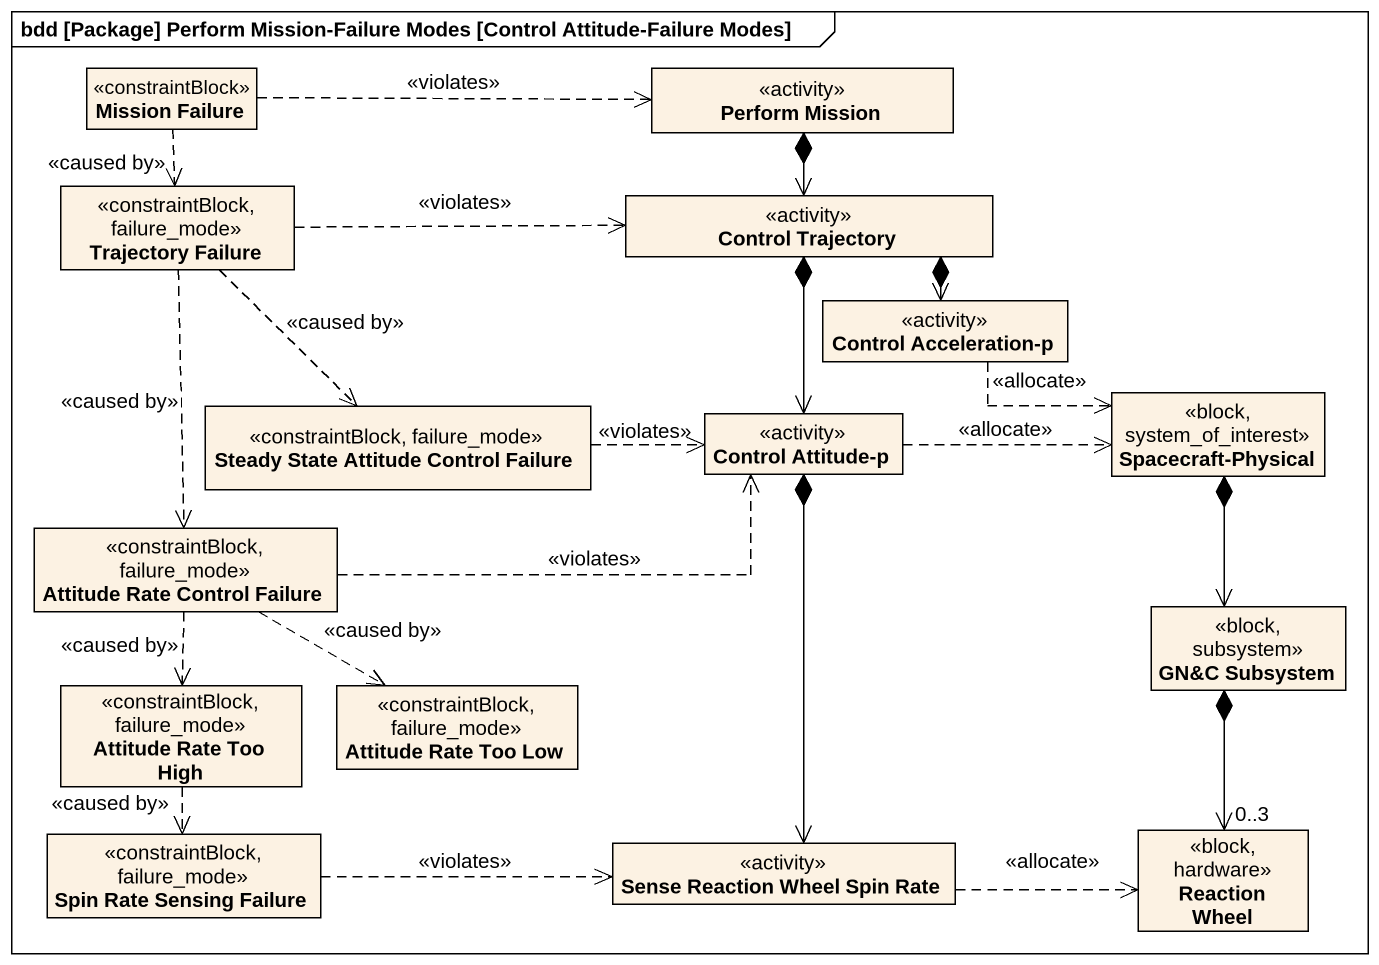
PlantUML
@startuml
mainframe bdd [Package] Perform Mission-Failure Modes [Control Attitude-Failure Modes]
hide circle
hide empty members
class "Mission Failure" as Mission_Failure <<constraintBlock>>
class "Perform Mission" as Perform_Mission <<activity>>
class "Trajectory Failure" as Trajectory_Failure <<constraintBlock, failure_mode>>
class "Control Trajectory" as Control_Trajectory <<activity>>
class "Control Acceleration-p" as Control_Acceleration_p <<activity>>
class "Steady State Attitude Control Failure" as Steady_State_Attitude <<constraintBlock, failure_mode>>
class "Control Attitude-p" as Control_Attitude_p <<activity>>
class "Spacecraft-Physical" as Spacecraft_Physical <<block, system_of_interest>>
class "Attitude Rate Control Failure" as Attitude_Rate_Control <<constraintBlock, failure_mode>>
class "GN&C Subsystem" as GN_C_Subsystem <<block, subsystem>>
class "Attitude Rate Too High" as Attitude_Rate_Too_High <<constraintBlock, failure_mode>>
class "Attitude Rate Too Low" as Attitude_Rate_Too_Low <<constraintBlock, failure_mode>>
class "Spin Rate Sensing Failure" as Spin_Rate_Sensing_Failure <<constraintBlock, failure_mode>>
class "Sense Reaction Wheel Spin Rate" as Sense_Reaction_Wheel_Spin <<activity>>
class "Reaction Wheel" as Reaction_Wheel <<block, hardware>>
Mission_Failure .right.> Perform_Mission : <<violates>>
Mission_Failure ..> Trajectory_Failure : <<caused by>>
Perform_Mission *--> Control_Trajectory
Trajectory_Failure .right.> Control_Trajectory : <<violates>>
Trajectory_Failure ..> Steady_State_Attitude : <<caused by>>
Trajectory_Failure ..> Attitude_Rate_Control : <<caused by>>
Control_Trajectory *--> Control_Acceleration_p
Control_Trajectory *--> Control_Attitude_p
Control_Acceleration_p .right.> Spacecraft_Physical : <<allocate>>
Steady_State_Attitude .right.> Control_Attitude_p : <<violates>>
Control_Attitude_p .right.> Spacecraft_Physical : <<allocate>>
Control_Attitude_p *--> Sense_Reaction_Wheel_Spin
Spacecraft_Physical *--> GN_C_Subsystem
Attitude_Rate_Control .right.> Control_Attitude_p : <<violates>>
Attitude_Rate_Control ..> Attitude_Rate_Too_High : <<caused by>>
Attitude_Rate_Control .right.> Attitude_Rate_Too_Low : <<caused by>>
GN_C_Subsystem *--> "0..3" Reaction_Wheel
Attitude_Rate_Too_High ..> Spin_Rate_Sensing_Failure : <<caused by>>
Spin_Rate_Sensing_Failure .right.> Sense_Reaction_Wheel_Spin : <<violates>>
Sense_Reaction_Wheel_Spin .right.> Reaction_Wheel : <<allocate>>
@enduml
